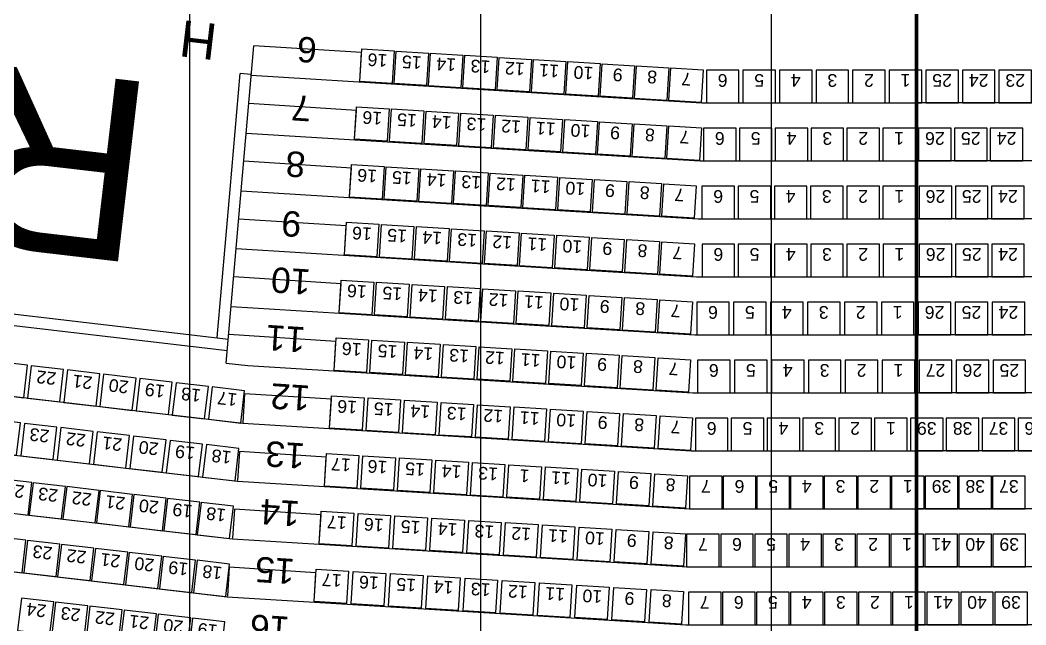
# Model space of a CAD drawing. Header units: millimetres. Extents: x -76108 to 202332, y 27411 to 140378.
# Drawn here: x 106375 to 120263, y 49933 to 58276 of the extents above; entities that cross this region are included whole.
import ezdxf
from ezdxf.enums import TextEntityAlignment as Align

# ---------------------------------------------------------------- set-up
doc = ezdxf.new("R2010")
doc.units = ezdxf.units.MM
doc.header["$LTSCALE"] = 100
for name, color, linetype in [('LINOR_HÄNG', 40, 'CONTINUOUS'), ('O-RADER', 252, 'CONTINUOUS'), ('O-STOLAR', 1, 'CONTINUOUS'), ('O-STOLNUMMER', 7, 'CONTINUOUS'), ('R-RADER', 252, 'CONTINUOUS'), ('R-RADNUMMER', 4, 'CONTINUOUS'), ('R-STOLAR', 1, 'CONTINUOUS'), ('R-STOLNUMMER', 7, 'CONTINUOUS'), ('R-TRAPPA', 254, 'CONTINUOUS'), ('SEKTIONS_NR', 4, 'CONTINUOUS')]:
    doc.layers.add(name, color=color, linetype=linetype)
doc.layers.add('SEKTIONER', color=4, linetype='CONTINUOUS', lineweight=70)
doc.styles.add('ARIAL', font='arial.ttf')

msp = doc.modelspace()

# ---------------------------------------------------------------- linework, layer by layer
at = {"layer": 'LINOR_HÄNG'}
for p, q in [((116745.1, 137808.9), (116745.1, 30391.1)), ((112730.1, 137450.7), (112730.1, 30749.3)), ((108715.1, 136831.3), (108715.1, 31368.7))]:
    msp.add_line(p, q, dxfattribs=at)
at = {"layer": 'O-RADER'}
for p, q in [((121717.1, 57133.3), (118752.6, 57133.3)), ((121741.6, 56333.3), (118752.6, 56333.3)), ((121766.2, 55533.3), (118752.6, 55533.3)), ((121790.7, 54733.3), (118752.6, 54733.3)), ((121815.3, 53933.3), (118752.6, 53933.3)), ((121839.8, 53133.3), (118752.6, 53133.3)), ((121864.4, 52333.3), (118752.6, 52333.3)), ((121888.9, 51533.3), (118752.6, 51533.3)), ((121913.5, 50733.3), (118752.6, 50733.3)), ((121938, 49933.3), (118752.6, 49933.3))]:
    msp.add_line(p, q, dxfattribs=at)
at = {"layer": 'O-STOLAR'}
for points in [[(119330.7, 57583.3), (118880.7, 57583.3), (118880.7, 57133.3), (119330.7, 57133.3)], [(119835.7, 57583.3), (119385.7, 57583.3), (119385.7, 57133.3), (119835.7, 57133.3)], [(120340.7, 57583.3), (119890.7, 57583.3), (119890.7, 57133.3), (120340.7, 57133.3)], [(119231.6, 56783.3), (118781.6, 56783.3), (118781.6, 56333.3), (119231.6, 56333.3)], [(119726.6, 56783.3), (119276.6, 56783.3), (119276.6, 56333.3), (119726.6, 56333.3)], [(120221.6, 56783.3), (119771.6, 56783.3), (119771.6, 56333.3), (120221.6, 56333.3)], [(119239.7, 55983.3), (118789.7, 55983.3), (118789.7, 55533.3), (119239.7, 55533.3)], [(119739.7, 55983.3), (119289.7, 55983.3), (119289.7, 55533.3), (119739.7, 55533.3)], [(120239.7, 55983.3), (119789.7, 55983.3), (119789.7, 55533.3), (120239.7, 55533.3)], [(119241.4, 55183.3), (118791.4, 55183.3), (118791.4, 54733.3), (119241.4, 54733.3)], [(119741.4, 55183.3), (119291.4, 55183.3), (119291.4, 54733.3), (119741.4, 54733.3)], [(120241.4, 55183.3), (119791.4, 55183.3), (119791.4, 54733.3), (120241.4, 54733.3)], [(119227.1, 54383.3), (118777.1, 54383.3), (118777.1, 53933.3), (119227.1, 53933.3)], [(119737.1, 54383.3), (119287.1, 54383.3), (119287.1, 53933.3), (119737.1, 53933.3)], [(120247.1, 54383.3), (119797.1, 54383.3), (119797.1, 53933.3), (120247.1, 53933.3)], [(119239.3, 53583.3), (118789.3, 53583.3), (118789.3, 53133.3), (119239.3, 53133.3)], [(119749.3, 53583.3), (119299.3, 53583.3), (119299.3, 53133.3), (119749.3, 53133.3)], [(120259.3, 53583.3), (119809.3, 53583.3), (119809.3, 53133.3), (120259.3, 53133.3)], [(119119.4, 52783.3), (118669.4, 52783.3), (118669.4, 52333.3), (119119.4, 52333.3)], [(119614.4, 52783.3), (119164.4, 52783.3), (119164.4, 52333.3), (119614.4, 52333.3)], [(120109.4, 52783.3), (119659.4, 52783.3), (119659.4, 52333.3), (120109.4, 52333.3)], [(120604.4, 52783.3), (120154.4, 52783.3), (120154.4, 52333.3), (120604.4, 52333.3)], [(119323.9, 51983.3), (118873.9, 51983.3), (118873.9, 51533.3), (119323.9, 51533.3)], [(119788.9, 51983.3), (119338.9, 51983.3), (119338.9, 51533.3), (119788.9, 51533.3)], [(120253.9, 51983.3), (119803.9, 51983.3), (119803.9, 51533.3), (120253.9, 51533.3)], [(119318.5, 51183.3), (118868.5, 51183.3), (118868.5, 50733.3), (119318.5, 50733.3)], [(119788.5, 51183.3), (119338.5, 51183.3), (119338.5, 50733.3), (119788.5, 50733.3)], [(120258.5, 51183.3), (119808.5, 51183.3), (119808.5, 50733.3), (120258.5, 50733.3)], [(119343, 50383.3), (118893, 50383.3), (118893, 49933.3), (119343, 49933.3)], [(119813, 50383.3), (119363, 50383.3), (119363, 49933.3), (119813, 49933.3)], [(120283, 50383.3), (119833, 50383.3), (119833, 49933.3), (120283, 49933.3)]]:
    msp.add_lwpolyline(points, close=True, dxfattribs=at)
at = {"layer": 'R-RADER'}
for p, q in [((109566.2, 57515.5), (114028.9, 57241.4)), ((114028.9, 57241.4), (115788.1, 57133.3)), ((115788.1, 57133.3), (118752.6, 57133.3)), ((109497, 56718.2), (113849.5, 56450.9)), ((113849.5, 56450.9), (115763.6, 56333.3)), ((115763.6, 56333.3), (118752.6, 56333.3)), ((109427.7, 55920.9), (113824.9, 55650.9)), ((113824.9, 55650.9), (115739, 55533.3)), ((115739, 55533.3), (118752.6, 55533.3)), ((109358.5, 55123.7), (113800.4, 54850.9)), ((113800.4, 54850.9), (115714.5, 54733.3)), ((115714.5, 54733.3), (118752.6, 54733.3)), ((109289.2, 54326.4), (113775.8, 54050.9)), ((113775.8, 54050.9), (115689.9, 53933.3)), ((115689.9, 53933.3), (118752.6, 53933.3)), ((109221.4, 53545.6), (109519.6, 53510.8)), ((109519.6, 53510.8), (113751.2, 53250.9)), ((103454, 53413.6), (109448.6, 52713.6)), ((113751.2, 53250.9), (115665.4, 53133.3)), ((115665.4, 53133.3), (118752.6, 53133.3)), ((109448.6, 52713.6), (115640.9, 52333.3)), ((103341.7, 52621.3), (109377.7, 51916.5)), ((115640.9, 52333.3), (118752.6, 52333.3)), ((103229.4, 51829), (109306.7, 51119.3)), ((109377.7, 51916.5), (115616.3, 51533.3)), ((115616.3, 51533.3), (118752.6, 51533.3)), ((109306.7, 51119.3), (115591.8, 50733.3)), ((103117.1, 51036.6), (109235.8, 50322.2)), ((115591.8, 50733.3), (118752.6, 50733.3)), ((109235.8, 50322.2), (115567.2, 49933.3)), ((115567.2, 49933.3), (118752.6, 49933.3))]:
    msp.add_line(p, q, dxfattribs=at)
at = {"layer": 'R-STOLAR'}
for points in [[(111092.6, 57877.5), (111541.8, 57849.9), (111514.2, 57400.8), (111065.1, 57428.4)], [(111566.7, 57848.4), (112015.9, 57820.8), (111988.3, 57371.6), (111539.2, 57399.2)], [(112040.8, 57819.3), (112490, 57791.7), (112462.4, 57342.5), (112013.3, 57370.1)], [(112515, 57790.1), (112964.1, 57762.6), (112936.5, 57313.4), (112487.4, 57341)], [(112989.1, 57761), (113438.2, 57733.4), (113410.6, 57284.3), (112961.5, 57311.9)], [(113463.2, 57731.9), (113912.3, 57704.3), (113884.7, 57255.2), (113435.6, 57282.8)], [(113937.3, 57702.8), (114386.4, 57675.2), (114358.8, 57226.1), (113909.7, 57253.6)], [(114411.4, 57673.7), (114860.5, 57646.1), (114832.9, 57196.9), (114383.8, 57224.5)], [(114885.5, 57644.6), (115334.6, 57617), (115307.1, 57167.8), (114857.9, 57195.4)], [(115359.6, 57615.4), (115808.7, 57587.8), (115781.2, 57138.7), (115332, 57166.3)], [(116300.7, 57583.3), (115850.7, 57583.3), (115850.7, 57133.3), (116300.7, 57133.3)], [(116805.7, 57583.3), (116355.7, 57583.3), (116355.7, 57133.3), (116805.7, 57133.3)], [(117310.7, 57583.3), (116860.7, 57583.3), (116860.7, 57133.3), (117310.7, 57133.3)], [(117815.7, 57583.3), (117365.7, 57583.3), (117365.7, 57133.3), (117815.7, 57133.3)], [(118320.7, 57583.3), (117870.7, 57583.3), (117870.7, 57133.3), (118320.7, 57133.3)], [(118825.7, 57583.3), (118375.7, 57583.3), (118375.7, 57133.3), (118825.7, 57133.3)], [(111021.7, 57080.4), (111470.8, 57052.8), (111443.2, 56603.7), (110994.1, 56631.3)], [(111500.8, 57051), (111949.9, 57023.4), (111922.3, 56574.3), (111473.2, 56601.8)], [(111979.9, 57021.6), (112429, 56994), (112401.4, 56544.8), (111952.3, 56572.4)], [(112459, 56992.1), (112908.1, 56964.6), (112880.5, 56515.4), (112431.4, 56543)], [(112938.1, 56962.7), (113387.2, 56935.1), (113359.6, 56486), (112910.5, 56513.6)], [(113417.2, 56933.3), (113866.3, 56905.7), (113838.7, 56456.5), (113389.6, 56484.1)], [(113896.3, 56903.9), (114345.4, 56876.3), (114317.8, 56427.1), (113868.7, 56454.7)], [(114375.4, 56874.4), (114824.5, 56846.9), (114796.9, 56397.7), (114347.8, 56425.3)], [(114854.5, 56845), (115303.6, 56817.4), (115276, 56368.3), (114826.9, 56395.9)], [(115333.6, 56815.6), (115782.7, 56788), (115755.1, 56338.8), (115306, 56366.4)], [(116261.6, 56783.3), (115811.6, 56783.3), (115811.6, 56333.3), (116261.6, 56333.3)], [(116756.6, 56783.3), (116306.6, 56783.3), (116306.6, 56333.3), (116756.6, 56333.3)], [(117251.6, 56783.3), (116801.6, 56783.3), (116801.6, 56333.3), (117251.6, 56333.3)], [(117746.6, 56783.3), (117296.6, 56783.3), (117296.6, 56333.3), (117746.6, 56333.3)], [(118241.6, 56783.3), (117791.6, 56783.3), (117791.6, 56333.3), (118241.6, 56333.3)], [(118736.6, 56783.3), (118286.6, 56783.3), (118286.6, 56333.3), (118736.6, 56333.3)], [(110950.7, 56283.3), (111399.9, 56255.7), (111372.3, 55806.6), (110923.1, 55834.2)], [(111429.8, 56253.9), (111879, 56226.3), (111851.4, 55777.2), (111402.2, 55804.7)], [(111908.9, 56224.5), (112358.1, 56196.9), (112330.5, 55747.7), (111881.3, 55775.3)], [(112388, 56195.1), (112837.2, 56167.5), (112809.6, 55718.3), (112360.4, 55745.9)], [(112867.1, 56165.6), (113316.3, 56138), (113288.7, 55688.9), (112839.5, 55716.5)], [(113346.2, 56136.2), (113795.4, 56108.6), (113767.8, 55659.5), (113318.6, 55687)], [(113825.3, 56106.8), (114274.5, 56079.2), (114246.9, 55630), (113797.7, 55657.6)], [(114304.4, 56077.3), (114753.6, 56049.8), (114726, 55600.6), (114276.8, 55628.2)], [(114783.5, 56047.9), (115232.7, 56020.3), (115205.1, 55571.2), (114755.9, 55598.8)], [(115262.6, 56018.5), (115711.7, 55990.9), (115684.2, 55541.8), (115235, 55569.3)], [(116239.7, 55983.3), (115789.7, 55983.3), (115789.7, 55533.3), (116239.7, 55533.3)], [(116739.7, 55983.3), (116289.7, 55983.3), (116289.7, 55533.3), (116739.7, 55533.3)], [(117239.7, 55983.3), (116789.7, 55983.3), (116789.7, 55533.3), (117239.7, 55533.3)], [(117739.7, 55983.3), (117289.7, 55983.3), (117289.7, 55533.3), (117739.7, 55533.3)], [(118239.7, 55983.3), (117789.7, 55983.3), (117789.7, 55533.3), (118239.7, 55533.3)], [(118739.7, 55983.3), (118289.7, 55983.3), (118289.7, 55533.3), (118739.7, 55533.3)], [(110879.8, 55486.2), (111328.9, 55458.7), (111301.3, 55009.5), (110852.2, 55037.1)], [(111363.8, 55456.5), (111813, 55428.9), (111785.4, 54979.8), (111336.3, 55007.4)], [(111847.9, 55426.8), (112297.1, 55399.2), (112269.5, 54950), (111820.3, 54977.6)], [(112332, 55397), (112781.2, 55369.5), (112753.6, 54920.3), (112304.4, 54947.9)], [(112816.1, 55367.3), (113265.3, 55339.7), (113237.7, 54890.6), (112788.5, 54918.2)], [(113300.2, 55337.6), (113749.4, 55310), (113721.8, 54860.8), (113272.6, 54888.4)], [(113784.3, 55307.8), (114233.4, 55280.3), (114205.9, 54831.1), (113756.7, 54858.7)], [(114268.4, 55278.1), (114717.5, 55250.5), (114689.9, 54801.4), (114240.8, 54829)], [(114752.5, 55248.4), (115201.6, 55220.8), (115174, 54771.6), (114724.9, 54799.2)], [(115236.6, 55218.6), (115685.7, 55191.1), (115658.1, 54741.9), (115209, 54769.5)], [(116241.4, 55183.3), (115791.4, 55183.3), (115791.4, 54733.3), (116241.4, 54733.3)], [(116741.4, 55183.3), (116291.4, 55183.3), (116291.4, 54733.3), (116741.4, 54733.3)], [(117241.4, 55183.3), (116791.4, 55183.3), (116791.4, 54733.3), (117241.4, 54733.3)], [(117741.4, 55183.3), (117291.4, 55183.3), (117291.4, 54733.3), (117741.4, 54733.3)], [(118241.4, 55183.3), (117791.4, 55183.3), (117791.4, 54733.3), (118241.4, 54733.3)], [(118741.4, 55183.3), (118291.4, 55183.3), (118291.4, 54733.3), (118741.4, 54733.3)], [(110808.8, 54689.2), (111258, 54661.6), (111230.4, 54212.4), (110781.2, 54240)], [(111297.9, 54659.1), (111747, 54631.5), (111719.4, 54182.4), (111270.3, 54210)], [(111787, 54629.1), (112236.1, 54601.5), (112208.5, 54152.3), (111759.4, 54179.9)], [(112276, 54599), (112725.2, 54571.4), (112697.6, 54122.3), (112248.5, 54149.9)], [(112765.1, 54569), (113214.3, 54541.4), (113186.7, 54092.3), (112737.5, 54119.8)], [(113254.2, 54539), (113703.3, 54511.4), (113675.8, 54062.2), (113226.6, 54089.8)], [(113743.3, 54508.9), (114192.4, 54481.3), (114164.8, 54032.2), (113715.7, 54059.8)], [(114232.4, 54478.9), (114681.5, 54451.3), (114653.9, 54002.1), (114204.8, 54029.7)], [(114721.4, 54448.8), (115170.6, 54421.3), (115143, 53972.1), (114693.8, 53999.7)], [(115210.5, 54418.8), (115659.7, 54391.2), (115632.1, 53942.1), (115182.9, 53969.6)], [(116167.1, 54383.3), (115717.1, 54383.3), (115717.1, 53933.3), (116167.1, 53933.3)], [(116677.1, 54383.3), (116227.1, 54383.3), (116227.1, 53933.3), (116677.1, 53933.3)], [(117187.1, 54383.3), (116737.1, 54383.3), (116737.1, 53933.3), (117187.1, 53933.3)], [(117697.1, 54383.3), (117247.1, 54383.3), (117247.1, 53933.3), (117697.1, 53933.3)], [(118207.1, 54383.3), (117757.1, 54383.3), (117757.1, 53933.3), (118207.1, 53933.3)], [(118717.1, 54383.3), (118267.1, 54383.3), (118267.1, 53933.3), (118717.1, 53933.3)], [(110737.8, 53892.1), (111187, 53864.5), (111159.4, 53415.3), (110710.3, 53442.9)], [(111231.9, 53861.7), (111681.1, 53834.1), (111653.5, 53385), (111204.3, 53412.6)], [(111726, 53831.4), (112175.1, 53803.8), (112147.5, 53354.6), (111698.4, 53382.2)], [(112220, 53801), (112669.2, 53773.4), (112641.6, 53324.3), (112192.5, 53351.9)], [(112714.1, 53770.7), (113163.3, 53743.1), (113135.7, 53293.9), (112686.5, 53321.5)], [(113208.2, 53740.3), (113657.3, 53712.7), (113629.8, 53263.6), (113180.6, 53291.2)], [(113702.3, 53710), (114151.4, 53682.4), (114123.8, 53233.3), (113674.7, 53260.8)], [(114196.3, 53679.6), (114645.5, 53652.1), (114617.9, 53202.9), (114168.7, 53230.5)], [(114690.4, 53649.3), (115139.5, 53621.7), (115112, 53172.6), (114662.8, 53200.1)], [(115184.5, 53619), (115633.6, 53591.4), (115606, 53142.2), (115156.9, 53169.8)], [(106476.4, 53513.7), (106029.4, 53565.9), (105977.2, 53119), (106424.2, 53066.8)], [(106976, 53455.4), (106529, 53507.6), (106476.8, 53060.6), (106923.8, 53008.4)], [(116179.3, 53583.3), (115729.3, 53583.3), (115729.3, 53133.3), (116179.3, 53133.3)], [(116689.3, 53583.3), (116239.3, 53583.3), (116239.3, 53133.3), (116689.3, 53133.3)], [(117199.3, 53583.3), (116749.3, 53583.3), (116749.3, 53133.3), (117199.3, 53133.3)], [(117709.3, 53583.3), (117259.3, 53583.3), (117259.3, 53133.3), (117709.3, 53133.3)], [(118219.3, 53583.3), (117769.3, 53583.3), (117769.3, 53133.3), (118219.3, 53133.3)], [(118729.3, 53583.3), (118279.3, 53583.3), (118279.3, 53133.3), (118729.3, 53133.3)], [(107475.6, 53397.1), (107028.6, 53449.3), (106976.5, 53002.3), (107423.4, 52950.1)], [(107975.2, 53338.7), (107528.2, 53390.9), (107476.1, 52944), (107923, 52891.8)], [(108474.8, 53280.4), (108027.9, 53332.6), (107975.7, 52885.6), (108422.6, 52833.4)], [(108974.4, 53222.1), (108527.5, 53274.3), (108475.3, 52827.3), (108922.2, 52775.1)], [(109474, 53163.7), (109027.1, 53215.9), (108974.9, 52769), (109421.8, 52716.8)], [(110674.8, 53094.5), (111123.9, 53066.9), (111096.3, 52617.7), (110647.2, 52645.3)], [(111178.8, 53063.5), (111628, 53035.9), (111600.4, 52586.8), (111151.2, 52614.4)], [(111682.9, 53032.5), (112132, 53005), (112104.4, 52555.8), (111655.3, 52583.4)], [(112186.9, 53001.6), (112636.1, 52974), (112608.5, 52524.9), (112159.3, 52552.4)], [(112691, 52970.6), (113140.1, 52943), (113112.5, 52493.9), (112663.4, 52521.5)], [(113195, 52939.7), (113644.2, 52912.1), (113616.6, 52462.9), (113167.4, 52490.5)], [(113699.1, 52908.7), (114148.2, 52881.1), (114120.6, 52432), (113671.5, 52459.6)], [(114203.1, 52877.8), (114652.3, 52850.2), (114624.7, 52401), (114175.5, 52428.6)], [(114707.2, 52846.8), (115156.3, 52819.2), (115128.7, 52370.1), (114679.6, 52397.6)], [(115211.2, 52815.8), (115660.4, 52788.3), (115632.8, 52339.1), (115183.6, 52366.7)], [(116149.4, 52783.3), (115699.4, 52783.3), (115699.4, 52333.3), (116149.4, 52333.3)], [(116644.4, 52783.3), (116194.4, 52783.3), (116194.4, 52333.3), (116644.4, 52333.3)], [(117139.4, 52783.3), (116689.4, 52783.3), (116689.4, 52333.3), (117139.4, 52333.3)], [(117634.4, 52783.3), (117184.4, 52783.3), (117184.4, 52333.3), (117634.4, 52333.3)], [(118129.4, 52783.3), (117679.4, 52783.3), (117679.4, 52333.3), (118129.4, 52333.3)], [(118624.4, 52783.3), (118174.4, 52783.3), (118174.4, 52333.3), (118624.4, 52333.3)], [(106379, 52719.7), (105932, 52771.9), (105879.9, 52324.9), (106326.8, 52272.7)], [(106881.6, 52661), (106434.6, 52713.2), (106382.4, 52266.2), (106829.4, 52214)], [(107384.2, 52602.3), (106937.2, 52654.5), (106885, 52207.5), (107332, 52155.4)], [(107886.8, 52543.6), (107439.8, 52595.8), (107387.6, 52148.9), (107834.6, 52096.7)], [(108389.3, 52484.9), (107942.4, 52537.1), (107890.2, 52090.2), (108337.2, 52038)], [(108891.9, 52426.3), (108445, 52478.4), (108392.8, 52031.5), (108839.7, 51979.3)], [(109394.5, 52367.6), (108947.6, 52419.8), (108895.4, 51972.8), (109342.3, 51920.6)], [(110603.8, 52297.4), (111053, 52269.8), (111025.4, 51820.6), (110576.2, 51848.2)], [(111107.9, 52266.4), (111557, 52238.8), (111529.4, 51789.7), (111080.3, 51817.3)], [(111611.9, 52235.5), (112061.1, 52207.9), (112033.5, 51758.7), (111584.3, 51786.3)], [(112116, 52204.5), (112565.1, 52176.9), (112537.5, 51727.8), (112088.4, 51755.3)], [(112620, 52173.5), (113069.2, 52146), (113041.6, 51696.8), (112592.4, 51724.4)], [(113124.1, 52142.6), (113573.2, 52115), (113545.6, 51665.8), (113096.5, 51693.4)], [(113628.1, 52111.6), (114077.3, 52084), (114049.7, 51634.9), (113600.5, 51662.5)], [(106536.9, 51895.8), (106089.9, 51948), (106037.7, 51501), (106484.7, 51448.8)], [(114132.2, 52080.7), (114581.3, 52053.1), (114553.7, 51603.9), (114104.6, 51631.5)], [(114636.2, 52049.7), (115085.4, 52022.1), (115057.8, 51573), (114608.6, 51600.6)], [(115140.3, 52018.8), (115589.4, 51991.2), (115561.8, 51542), (115112.7, 51569.6)], [(116068.9, 51983.3), (115618.9, 51983.3), (115618.9, 51533.3), (116068.9, 51533.3)], [(116533.9, 51983.3), (116083.9, 51983.3), (116083.9, 51533.3), (116533.9, 51533.3)], [(116998.9, 51983.3), (116548.9, 51983.3), (116548.9, 51533.3), (116998.9, 51533.3)], [(117463.9, 51983.3), (117013.9, 51983.3), (117013.9, 51533.3), (117463.9, 51533.3)], [(117928.9, 51983.3), (117478.9, 51983.3), (117478.9, 51533.3), (117928.9, 51533.3)], [(118393.9, 51983.3), (117943.9, 51983.3), (117943.9, 51533.3), (118393.9, 51533.3)], [(118858.9, 51983.3), (118408.9, 51983.3), (118408.9, 51533.3), (118858.9, 51533.3)], [(107000.7, 51841.7), (106553.8, 51893.8), (106501.6, 51446.9), (106948.5, 51394.7)], [(107464.6, 51787.5), (107017.6, 51839.7), (106965.4, 51392.7), (107412.4, 51340.5)], [(107928.4, 51733.3), (107481.5, 51785.5), (107429.3, 51338.6), (107876.2, 51286.4)], [(108392.3, 51679.2), (107945.3, 51731.4), (107893.1, 51284.4), (108340.1, 51232.2)], [(108856.1, 51625), (108409.2, 51677.2), (108357, 51230.2), (108803.9, 51178)], [(109320, 51570.8), (108873, 51623), (108820.8, 51176.1), (109267.8, 51123.9)], [(110532.8, 51500.3), (110982, 51472.7), (110954.4, 51023.5), (110505.3, 51051.1)], [(111041.9, 51469), (111491, 51441.4), (111463.5, 50992.3), (111014.3, 51019.9)], [(111550.9, 51437.8), (112000.1, 51410.2), (111972.5, 50961), (111523.3, 50988.6)], [(112060, 51406.5), (112509.1, 51378.9), (112481.5, 50929.8), (112032.4, 50957.3)], [(112569, 51375.2), (113018.2, 51347.6), (112990.6, 50898.5), (112541.4, 50926.1)], [(113078.1, 51344), (113527.2, 51316.4), (113499.6, 50867.2), (113050.5, 50894.8)], [(113587.1, 51312.7), (114036.2, 51285.1), (114008.7, 50836), (113559.5, 50863.5)], [(114096.1, 51281.4), (114545.3, 51253.8), (114517.7, 50804.7), (114068.5, 50832.3)], [(114605.2, 51250.2), (115054.3, 51222.6), (115026.7, 50773.4), (114577.6, 50801)], [(106454.4, 51100), (106007.4, 51152.2), (105955.2, 50705.2), (106402.2, 50653)], [(115114.2, 51218.9), (115563.4, 51191.3), (115535.8, 50742.2), (115086.6, 50769.8)], [(116028.5, 51183.3), (115578.5, 51183.3), (115578.5, 50733.3), (116028.5, 50733.3)], [(116498.5, 51183.3), (116048.5, 51183.3), (116048.5, 50733.3), (116498.5, 50733.3)], [(116968.5, 51183.3), (116518.5, 51183.3), (116518.5, 50733.3), (116968.5, 50733.3)], [(117438.5, 51183.3), (116988.5, 51183.3), (116988.5, 50733.3), (117438.5, 50733.3)], [(117908.5, 51183.3), (117458.5, 51183.3), (117458.5, 50733.3), (117908.5, 50733.3)], [(118378.5, 51183.3), (117928.5, 51183.3), (117928.5, 50733.3), (118378.5, 50733.3)], [(118848.5, 51183.3), (118398.5, 51183.3), (118398.5, 50733.3), (118848.5, 50733.3)], [(106923.2, 51045.3), (106476.2, 51097.5), (106424.1, 50650.5), (106871, 50598.3)], [(107392, 50990.5), (106945.1, 51042.7), (106892.9, 50595.8), (107339.8, 50543.6)], [(107860.8, 50935.8), (107413.9, 50988), (107361.7, 50541), (107808.7, 50488.8)], [(108329.7, 50881), (107882.7, 50933.2), (107830.5, 50486.3), (108277.5, 50434.1)], [(108798.5, 50826.3), (108351.5, 50878.5), (108299.3, 50431.5), (108746.3, 50379.3)], [(109267.3, 50771.6), (108820.3, 50823.8), (108768.1, 50376.8), (109215.1, 50324.6)], [(110461.9, 50703.2), (110911, 50675.6), (110883.5, 50226.5), (110434.3, 50254)], [(110975.9, 50671.6), (111425.1, 50644), (111397.5, 50194.9), (110948.3, 50222.5)], [(111490, 50640.1), (111939.1, 50612.5), (111911.5, 50163.3), (111462.4, 50190.9)], [(112004, 50608.5), (112453.1, 50580.9), (112425.6, 50131.7), (111976.4, 50159.3)], [(112518, 50576.9), (112967.2, 50549.3), (112939.6, 50100.2), (112490.4, 50127.8)], [(113032, 50545.3), (113481.2, 50517.8), (113453.6, 50068.6), (113004.5, 50096.2)], [(113546.1, 50513.8), (113995.2, 50486.2), (113967.6, 50037), (113518.5, 50064.6)], [(114060.1, 50482.2), (114509.3, 50454.6), (114481.7, 50005.5), (114032.5, 50033)], [(114574.1, 50450.6), (115023.3, 50423), (114995.7, 49973.9), (114546.6, 50001.5)], [(115088.2, 50419.1), (115537.3, 50391.5), (115509.7, 49942.3), (115060.6, 49969.9)], [(106838.7, 50249.7), (106391.8, 50301.9), (106339.6, 49854.9), (106786.5, 49802.7)], [(116053, 50383.3), (115603, 50383.3), (115603, 49933.3), (116053, 49933.3)], [(116523, 50383.3), (116073, 50383.3), (116073, 49933.3), (116523, 49933.3)], [(116993, 50383.3), (116543, 50383.3), (116543, 49933.3), (116993, 49933.3)], [(117463, 50383.3), (117013, 50383.3), (117013, 49933.3), (117463, 49933.3)], [(117933, 50383.3), (117483, 50383.3), (117483, 49933.3), (117933, 49933.3)], [(118403, 50383.3), (117953, 50383.3), (117953, 49933.3), (118403, 49933.3)], [(118873, 50383.3), (118423, 50383.3), (118423, 49933.3), (118873, 49933.3)], [(107311.5, 50194.5), (106864.6, 50246.7), (106812.4, 49799.7), (107259.3, 49747.5)], [(107784.3, 50139.3), (107337.4, 50191.5), (107285.2, 49744.5), (107732.1, 49692.3)], [(108257.1, 50084.1), (107810.1, 50136.3), (107757.9, 49689.3), (108204.9, 49637.1)], [(108729.9, 50028.9), (108282.9, 50081.1), (108230.7, 49634.1), (108677.7, 49581.9)], [(109202.7, 49973.7), (108755.7, 50025.9), (108703.5, 49578.9), (109150.5, 49526.7)]]:
    msp.add_lwpolyline(points, close=True, dxfattribs=at)
at = {"layer": 'R-TRAPPA'}
for p, q in [((109427.7, 55920.9), (109601.6, 57923.3)), ((111090.7, 57827.5), (109601.6, 57923.3)), ((111065.1, 57428.4), (111090.7, 57827.5)), ((109567, 57524.7), (109412.6, 57538.1)), ((111019.8, 57030.4), (109532.4, 57126.1)), ((110994.1, 56631.3), (111019.8, 57030.4)), ((110948.8, 56233.3), (109463.1, 56328.9)), ((110923.1, 55834.2), (110948.8, 56233.3)), ((109221.4, 53545.6), (109427.7, 55920.9)), ((110877.9, 55436.3), (109393.9, 55531.7)), ((110852.2, 55037.1), (110877.9, 55436.3)), ((110806.9, 54639.2), (109324.7, 54734.5)), ((110781.2, 54240), (110806.9, 54639.2)), ((110735.9, 53842.1), (109255.4, 53937.3)), ((110710.3, 53442.9), (110735.9, 53842.1))]:
    msp.add_line(p, q, dxfattribs=at)
for points in [[(109273.7, 55939), (109412.6, 57538.1)], [(109096.6, 53899.7), (109273.7, 55939)], [(103911.7, 54497.7), (109250, 53874.4)], [(103889.6, 54344.2), (109236.5, 53719.9)], [(110647.2, 52645.3), (110672.9, 53044.5), (109475.3, 53121.5), (109449.7, 52722.4)], [(110576.2, 51848.2), (110601.9, 52247.4), (109404.4, 52324.4), (109378.7, 51925.3)], [(110505.3, 51051.1), (110530.9, 51450.3), (109333.4, 51527.4), (109307.7, 51128.2)], [(110434.3, 50254), (110460, 50653.2), (109262.5, 50730.3), (109236.8, 50331.1)]]:
    msp.add_lwpolyline(points, dxfattribs=at)
at = {"layer": 'SEKTIONER'}
msp.add_line((118752.6, 41133.3), (118752.6, 58420.4), dxfattribs=at)

# ---------------------------------------------------------------- texts
at = {"layer": 'O-STOLNUMMER', "style": 'ARIAL'}
for s, p in [('25', (119105.7, 57583.3)), ('24', (119610.7, 57583.3)), ('23', (120115.7, 57583.3)), ('26', (119006.6, 56783.3)), ('25', (119501.6, 56783.3)), ('24', (119996.6, 56783.3)), ('26', (119014.7, 55983.3)), ('25', (119514.7, 55983.3)), ('24', (120014.7, 55983.3)), ('26', (119016.4, 55183.3)), ('25', (119516.4, 55183.3)), ('24', (120016.4, 55183.3)), ('26', (119002.1, 54383.3)), ('25', (119512.1, 54383.3)), ('24', (120022.1, 54383.3)), ('27', (119014.3, 53583.3)), ('26', (119524.3, 53583.3)), ('25', (120034.3, 53583.3)), ('39', (118894.4, 52783.3)), ('38', (119389.4, 52783.3)), ('37', (119884.4, 52783.3)), ('36', (120379.4, 52783.3)), ('39', (119098.9, 51983.3)), ('38', (119563.9, 51983.3)), ('37', (120028.9, 51983.3)), ('41', (119093.5, 51183.3)), ('40', (119563.5, 51183.3)), ('39', (120033.5, 51183.3)), ('41', (119118, 50383.3)), ('40', (119588, 50383.3)), ('39', (120058, 50383.3))]:
    msp.add_text(s, height=175, rotation=180, dxfattribs=at).set_placement(p, align=Align.BOTTOM_CENTER)
at = {"layer": 'R-RADNUMMER', "style": 'ARIAL'}
for s, p in [('6', (110483.1, 58032)), ('7', (110404.1, 57226.4)), ('8', (110324.6, 56452.3)), ('9', (110267.9, 55630.2)), ('10', (110394.9, 54834.6)), ('11', (110323.9, 54037.6)), ('12', (110387.8, 53231.8)), ('13', (110316.9, 52434.7)), ('14', (110245.9, 51637.6)), ('15', (110174.9, 50840.5)), ('16', (110104, 50043.4))]:
    msp.add_text(s, height=350, rotation=176.32846, dxfattribs=at).set_placement(p)
at = {"layer": 'R-STOLNUMMER', "style": 'ARIAL'}
for s, rotation, p in [('16', 176.48537, (111317.2, 57863.7)), ('15', 176.48537, (111791.3, 57834.6)), ('14', 176.48537, (112265.4, 57805.5)), ('13', 176.48537, (112739.5, 57776.4)), ('12', 176.48537, (113213.6, 57747.2)), ('11', 176.48537, (113687.7, 57718.1)), ('10', 176.48537, (114161.9, 57689)), ('9', 176.48537, (114636, 57659.9)), ('8', 176.48537, (115110.1, 57630.8)), ('7', 176.48537, (115584.2, 57601.6)), ('6', 180, (116075.7, 57583.3)), ('5', 180, (116580.7, 57583.3)), ('4', 180, (117085.7, 57583.3)), ('3', 180, (117590.7, 57583.3)), ('2', 180, (118095.7, 57583.3)), ('1', 180, (118600.7, 57583.3)), ('16', 176.48537, (111246.3, 57066.6)), ('15', 176.48537, (111725.4, 57037.2)), ('14', 176.48537, (112204.4, 57007.8)), ('13', 176.48537, (112683.5, 56978.3)), ('12', 176.48537, (113162.6, 56948.9)), ('11', 176.48537, (113641.7, 56919.5)), ('10', 176.48537, (114120.8, 56890.1)), ('9', 176.48537, (114599.9, 56860.6)), ('8', 176.48537, (115079, 56831.2)), ('7', 176.48537, (115558.1, 56801.8)), ('6', 180, (116036.6, 56783.3)), ('5', 180, (116531.6, 56783.3)), ('4', 180, (117026.6, 56783.3)), ('3', 180, (117521.6, 56783.3)), ('2', 180, (118016.6, 56783.3)), ('1', 180, (118511.6, 56783.3)), ('16', 176.48537, (111175.3, 56269.5)), ('15', 176.48537, (111654.4, 56240.1)), ('14', 176.48537, (112133.5, 56210.7)), ('13', 176.48537, (112612.6, 56181.3)), ('12', 176.48537, (113091.7, 56151.8)), ('11', 176.48537, (113570.8, 56122.4)), ('10', 176.48537, (114049.9, 56093)), ('9', 176.48537, (114529, 56063.6)), ('8', 176.48537, (115008.1, 56034.1)), ('7', 176.48537, (115487.2, 56004.7)), ('6', 180, (116014.7, 55983.3)), ('5', 180, (116514.7, 55983.3)), ('4', 180, (117014.7, 55983.3)), ('3', 180, (117514.7, 55983.3)), ('2', 180, (118014.7, 55983.3)), ('1', 180, (118514.7, 55983.3)), ('16', 176.48537, (111104.3, 55472.4)), ('15', 176.48537, (111588.4, 55442.7)), ('14', 176.48537, (112072.5, 55413)), ('13', 176.48537, (112556.6, 55383.2)), ('12', 176.48537, (113040.7, 55353.5)), ('11', 176.48537, (113524.8, 55323.8)), ('10', 176.48537, (114008.9, 55294.1)), ('9', 176.48537, (114493, 55264.3)), ('8', 176.48537, (114977, 55234.6)), ('7', 176.48537, (115461.1, 55204.9)), ('6', 180, (116016.4, 55183.3)), ('5', 180, (116516.4, 55183.3)), ('4', 180, (117016.4, 55183.3)), ('3', 180, (117516.4, 55183.3)), ('2', 180, (118016.4, 55183.3)), ('1', 180, (118516.4, 55183.3)), ('16', 176.48537, (111033.4, 54675.4)), ('15', 176.48537, (111522.5, 54645.3)), ('14', 176.48537, (112011.5, 54615.3)), ('13', 176.48537, (112500.6, 54585.2)), ('12', 176.48537, (112989.7, 54555.2)), ('11', 176.48537, (113478.8, 54525.2)), ('10', 176.48537, (113967.8, 54495.1)), ('9', 176.48537, (114456.9, 54465.1)), ('8', 176.48537, (114946, 54435)), ('7', 176.48537, (115435.1, 54405)), ('6', 180, (115942.1, 54383.3)), ('5', 180, (116452.1, 54383.3)), ('4', 180, (116962.1, 54383.3)), ('3', 180, (117472.1, 54383.3)), ('2', 180, (117982.1, 54383.3)), ('1', 180, (118492.1, 54383.3)), ('16', 176.48537, (110962.4, 53878.3)), ('15', 176.48537, (111456.5, 53847.9)), ('14', 176.48537, (111950.6, 53817.6)), ('13', 176.48537, (112444.6, 53787.2)), ('12', 176.48537, (112938.7, 53756.9)), ('11', 176.48537, (113432.8, 53726.5)), ('10', 176.48537, (113926.8, 53696.2)), ('9', 176.48537, (114420.9, 53665.9)), ('8', 176.48537, (114915, 53635.5)), ('7', 176.48537, (115409, 53605.2)), ('6', 180, (115954.3, 53583.3)), ('5', 180, (116464.3, 53583.3)), ('4', 180, (116974.3, 53583.3)), ('3', 180, (117484.3, 53583.3)), ('2', 180, (117994.3, 53583.3)), ('1', 180, (118504.3, 53583.3)), ('22', 173.34001, (106752.5, 53481.5)), ('21', 173.34001, (107252.1, 53423.2)), ('20', 173.34001, (107751.7, 53364.8)), ('19', 173.34001, (108251.3, 53306.5)), ('18', 173.34001, (108750.9, 53248.2)), ('17', 173.34001, (109250.5, 53189.8)), ('16', 176.48537, (110899.3, 53080.7)), ('15', 176.48537, (111403.4, 53049.7)), ('14', 176.48537, (111907.4, 53018.8)), ('13', 176.48537, (112411.5, 52987.8)), ('12', 176.48537, (112915.5, 52956.8)), ('11', 176.48537, (113419.6, 52925.9)), ('10', 176.48537, (113923.6, 52894.9)), ('9', 176.48537, (114427.7, 52864)), ('8', 176.48537, (114931.7, 52833)), ('23', 173.34001, (106658.1, 52687.1)), ('7', 176.48537, (115435.8, 52802)), ('6', 180, (115924.4, 52783.3)), ('5', 180, (116419.4, 52783.3)), ('4', 180, (116914.4, 52783.3)), ('3', 180, (117409.4, 52783.3)), ('2', 180, (117904.4, 52783.3)), ('1', 180, (118399.4, 52783.3)), ('22', 173.34001, (107160.7, 52628.4)), ('21', 173.34001, (107663.3, 52569.7)), ('20', 173.34001, (108165.9, 52511)), ('19', 173.34001, (108668.5, 52452.4)), ('18', 173.34001, (109171, 52393.7)), ('17', 176.48537, (110813.5, 52284.5)), ('16', 176.48537, (111317.5, 52253.5)), ('15', 176.48537, (111836.5, 52221.7)), ('14', 176.48537, (112340.5, 52190.7)), ('13', 176.48537, (112844.6, 52159.8)), ('1', 176.48537, (113348.6, 52128.8)), ('11', 176.48537, (113852.7, 52097.8)), ('10', 176.48537, (114356.7, 52066.9)), ('9', 176.48537, (114860.8, 52035.9)), ('8', 176.48537, (115364.8, 52005)), ('24', 173.34001, (106313.4, 51921.9)), ('23', 173.34001, (106777.3, 51867.7)), ('7', 180, (115843.9, 51983.3)), ('6', 180, (116308.9, 51983.3)), ('5', 180, (116773.9, 51983.3)), ('4', 180, (117238.9, 51983.3)), ('3', 180, (117703.9, 51983.3)), ('2', 180, (118168.9, 51983.3)), ('1', 180, (118633.9, 51983.3)), ('22', 173.34001, (107241.1, 51813.6)), ('21', 173.34001, (107705, 51759.4)), ('20', 173.34001, (108168.8, 51705.3)), ('19', 173.34001, (108632.6, 51651.1)), ('18', 173.34001, (109096.5, 51596.9)), ('17', 176.48537, (110757.4, 51486.5)), ('16', 176.48537, (111266.5, 51455.2)), ('15', 176.48537, (111775.5, 51424)), ('14', 176.48537, (112284.5, 51392.7)), ('13', 176.48537, (112793.6, 51361.4)), ('12', 176.48537, (113302.6, 51330.2)), ('11', 176.48537, (113811.7, 51298.9)), ('10', 176.48537, (114320.7, 51267.6)), ('9', 176.48537, (114829.8, 51236.4)), ('8', 176.48537, (115338.8, 51205.1)), ('7', 180, (115803.5, 51183.3)), ('6', 180, (116273.5, 51183.3)), ('5', 180, (116743.5, 51183.3)), ('4', 180, (117213.5, 51183.3)), ('3', 180, (117683.5, 51183.3)), ('2', 180, (118153.5, 51183.3)), ('1', 180, (118623.5, 51183.3)), ('23', 173.34001, (106699.7, 51071.4)), ('22', 173.34001, (107168.5, 51016.6)), ('21', 173.34001, (107637.4, 50961.9)), ('20', 173.34001, (108106.2, 50907.1)), ('19', 173.34001, (108575, 50852.4)), ('18', 173.34001, (109043.8, 50797.7)), ('17', 176.48537, (110686.5, 50689.4)), ('16', 176.48537, (111200.5, 50657.8)), ('15', 176.48537, (111714.5, 50626.3)), ('14', 176.48537, (112228.6, 50594.7)), ('13', 176.48537, (112742.6, 50563.1)), ('12', 176.48537, (113256.6, 50531.5)), ('11', 176.48537, (113770.7, 50500)), ('10', 176.48537, (114284.7, 50468.4)), ('9', 176.48537, (114798.7, 50436.8)), ('8', 176.48537, (115312.7, 50405.3)), ('7', 180, (115828, 50383.3)), ('6', 180, (116298, 50383.3)), ('5', 180, (116768, 50383.3)), ('4', 180, (117238, 50383.3)), ('3', 180, (117708, 50383.3)), ('2', 180, (118178, 50383.3)), ('1', 180, (118648, 50383.3)), ('24', 173.34001, (106615.3, 50275.8)), ('23', 173.34001, (107088, 50220.6)), ('22', 173.34001, (107560.8, 50165.4)), ('21', 173.34001, (108033.6, 50110.2)), ('20', 173.34001, (108506.4, 50055)), ('19', 173.34001, (108979.2, 49999.8))]:
    msp.add_text(s, height=175, rotation=rotation, dxfattribs=at).set_placement(p, align=Align.BOTTOM_CENTER)
at = {"layer": 'SEKTIONS_NR', "style": 'ARIAL'}
for s, height, p in [('H', 500, (109114.8, 58218.8)), ('R', 2500, (108300.9, 57396.5))]:
    msp.add_text(s, height=height, rotation=173.34, dxfattribs=at).set_placement(p)

doc.saveas('drawing.dxf')
